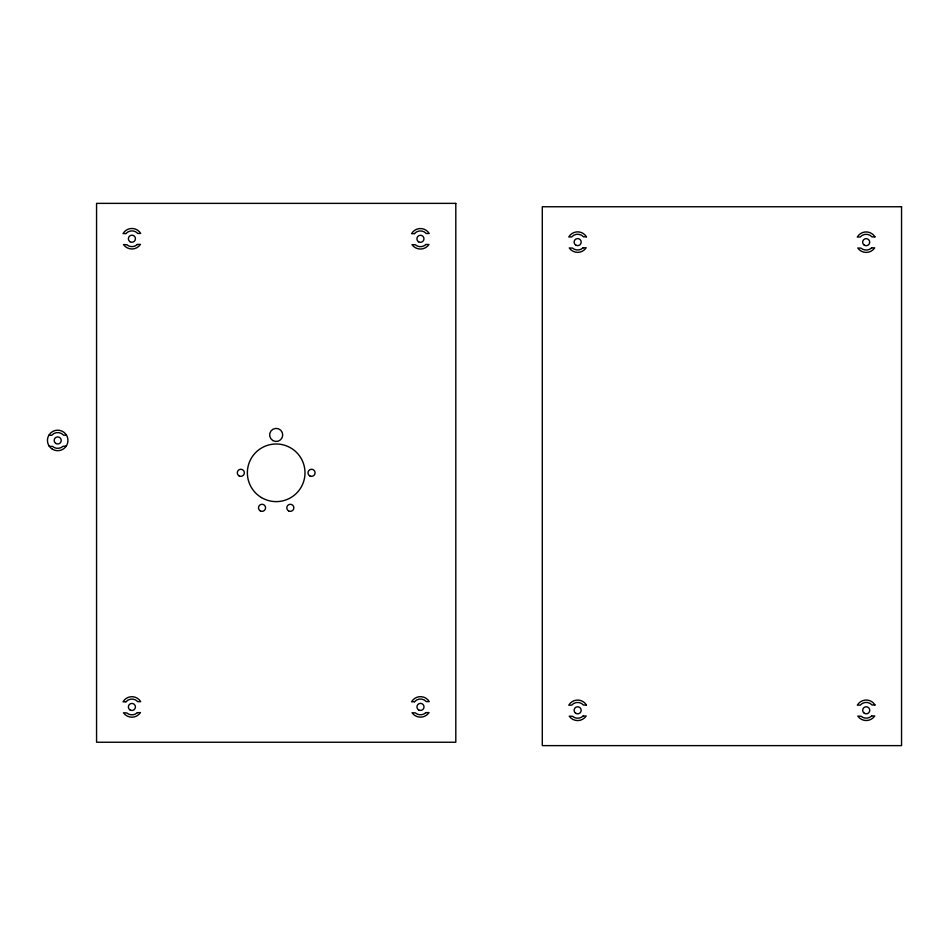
<?xml version="1.0" encoding="UTF-8"?>
<svg xmlns="http://www.w3.org/2000/svg" width="949" height="949" viewBox="0 0 949 949"><rect width="100%" height="100%" fill="white"/><g stroke="black" fill="none" stroke-linecap="round" stroke-linejoin="round"><path stroke-width="1.42" d="M48.826 435.318L51.721 435.283A7.9 7.9 0 0 1 63.571 435.164L66.477 435.128M49.277 446.291L52.539 446.421A7.9 7.9 0 0 0 62.99 446.315L66.24 446.113M137.368 244.439L137.202 244.605A7.9 7.9 0 0 1 126.751 244.712L123.489 244.581A10.249 10.249 0 0 0 140.452 244.403L137.368 244.439M425.887 244.498L425.721 244.664A7.9 7.9 0 0 1 415.271 244.771L412.008 244.64A10.249 10.249 0 0 0 428.972 244.474L425.887 244.498M583.113 247.819L582.935 247.974A7.9 7.9 0 0 1 572.496 248.08L569.234 247.962A10.249 10.249 0 0 0 586.197 247.784L583.113 247.819M137.356 712.652L137.19 712.818A7.9 7.9 0 0 1 126.739 712.924L123.477 712.794A10.249 10.249 0 0 0 140.44 712.616L137.356 712.652M871.621 247.879L871.455 248.045A7.9 7.9 0 0 1 861.016 248.152L857.754 248.021A10.249 10.249 0 0 0 874.717 247.855L871.621 247.879M425.923 712.616L425.757 712.77A7.9 7.9 0 0 1 415.318 712.877L412.056 712.758A10.249 10.249 0 0 0 429.019 712.58L425.923 712.616M583.089 716.032L582.923 716.198A7.9 7.9 0 0 1 572.484 716.305L569.222 716.175A10.249 10.249 0 0 0 586.185 715.997L583.089 716.032M871.668 715.985L871.502 716.151A7.9 7.9 0 0 1 861.063 716.258L857.801 716.127A10.249 10.249 0 0 0 874.753 715.961L871.668 715.985M125.944 233.573L123.038 233.596A10.249 10.249 0 0 1 140.689 233.418L137.783 233.454A7.9 7.9 0 0 0 125.944 233.573M414.452 233.632L411.558 233.668A10.249 10.249 0 0 1 429.209 233.49L426.303 233.513A7.9 7.9 0 0 0 414.452 233.632M586.435 236.799L583.528 236.823A7.9 7.9 0 0 0 571.678 236.953L568.783 236.977A10.249 10.249 0 0 1 586.435 236.799M874.942 236.87L872.048 236.894A7.9 7.9 0 0 0 860.197 237.013L857.291 237.048A10.249 10.249 0 0 1 874.942 236.87M125.932 701.786L123.026 701.821A10.249 10.249 0 0 1 140.677 701.631L137.771 701.667A7.9 7.9 0 0 0 125.932 701.786M414.499 701.738L411.593 701.774A10.249 10.249 0 0 1 429.245 701.596L426.35 701.619A7.9 7.9 0 0 0 414.499 701.738M586.423 705.012L583.516 705.048A7.9 7.9 0 0 0 571.666 705.166L568.771 705.19A10.249 10.249 0 0 1 586.423 705.012M874.99 704.977L872.084 705A7.9 7.9 0 0 0 860.245 705.119L857.338 705.154A10.249 10.249 0 0 1 874.99 704.977M455.805 203.371L96.561 203.371L96.561 742.248L455.805 742.248L455.805 203.371M901.55 206.752L542.294 206.752L542.294 745.629L901.55 745.629L901.55 206.752M261.45 497.573A28.814 28.814 0 0 0 304.997 473.183A28.814 28.814 0 0 0 262.102 447.667A28.814 28.814 0 0 0 261.45 497.573M260.251 510.87A3.535 3.535 0 0 0 265.578 507.834A3.535 3.535 0 0 0 260.287 504.738A3.535 3.535 0 0 0 260.251 510.87M288.555 510.87A3.535 3.535 0 0 0 293.858 507.822A3.535 3.535 0 0 0 288.567 504.749A3.535 3.535 0 0 0 288.555 510.87M309.777 475.876A3.535 3.535 0 0 0 315.08 472.816A3.535 3.535 0 0 0 309.777 469.743A3.535 3.535 0 0 0 309.777 475.876M239.006 475.84A3.535 3.535 0 0 0 244.356 472.863A3.535 3.535 0 0 0 239.101 469.719A3.535 3.535 0 0 0 239.006 475.84M272.849 440.55A6.536 6.536 0 0 0 282.719 434.998A6.536 6.536 0 0 0 272.98 429.221A6.536 6.536 0 0 0 272.849 440.55M130.037 241.722A3.535 3.535 0 0 0 135.446 238.851A3.535 3.535 0 0 0 130.262 235.601A3.535 3.535 0 0 0 130.037 241.722M418.556 241.793A3.535 3.535 0 0 0 423.966 238.923A3.535 3.535 0 0 0 418.782 235.672A3.535 3.535 0 0 0 418.556 241.793M130.025 709.947A3.535 3.535 0 0 0 135.434 707.076A3.535 3.535 0 0 0 130.25 703.826A3.535 3.535 0 0 0 130.025 709.947M418.604 709.899A3.535 3.535 0 0 0 424.013 707.029A3.535 3.535 0 0 0 418.817 703.778A3.535 3.535 0 0 0 418.604 709.899M52.385 449.209A10.249 10.249 0 0 0 67.948 440.656A10.249 10.249 0 0 0 52.764 431.451A10.249 10.249 0 0 0 52.385 449.209M55.825 443.444A3.535 3.535 0 0 0 61.234 440.573A3.535 3.535 0 0 0 56.05 437.323A3.535 3.535 0 0 0 55.825 443.444M575.782 245.103A3.535 3.535 0 0 0 581.191 242.232A3.535 3.535 0 0 0 575.996 238.982A3.535 3.535 0 0 0 575.782 245.103M575.77 713.316A3.535 3.535 0 0 0 581.179 710.445A3.535 3.535 0 0 0 575.984 707.195A3.535 3.535 0 0 0 575.77 713.316M864.337 713.28A3.535 3.535 0 0 0 869.747 710.41A3.535 3.535 0 0 0 864.563 707.159A3.535 3.535 0 0 0 864.337 713.28M864.302 245.174A3.535 3.535 0 0 0 869.711 242.303A3.535 3.535 0 0 0 864.515 239.053A3.535 3.535 0 0 0 864.302 245.174"/></g></svg>
